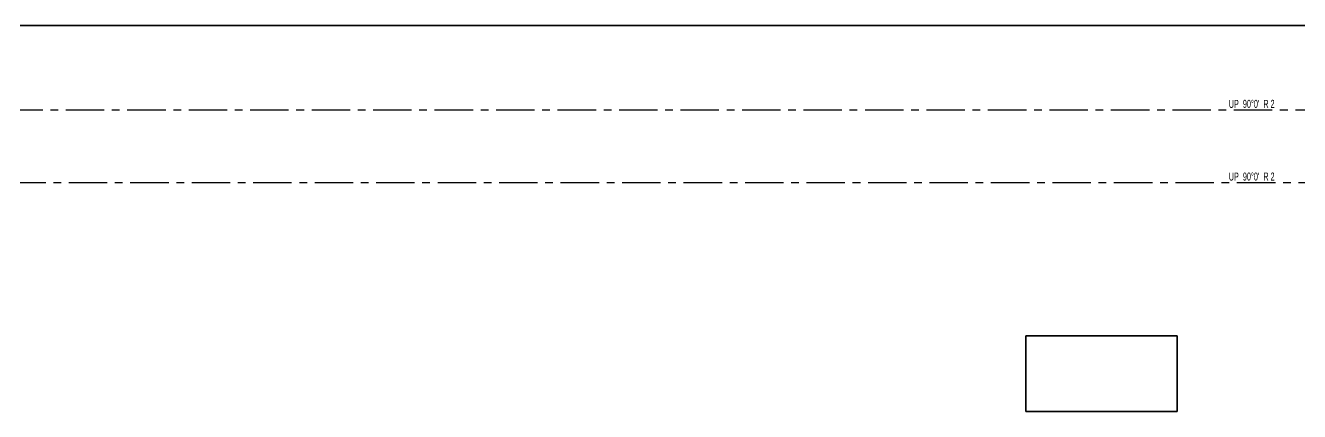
# Model space of a CAD drawing. Header units: millimetres. Extents: x -682 to 1794, y -214 to 546.
# Drawn here: x 150 to 571.1, y 418.8 to 546.3 of the extents above; entities that cross this region are included whole.
import ezdxf

# ---------------------------------------------------------------- set-up
doc = ezdxf.new("R2010")
doc.units = ezdxf.units.MM
doc.linetypes.add('CENTERX2', pattern=[20.32, 12.7, -2.54, 2.54, -2.54])
doc.styles.add('SLDTEXTSTYLE2', font='TXT', dxfattribs={"width": 0.5675})

msp = doc.modelspace()

# ---------------------------------------------------------------- linework, layer by layer
at = {"color": 7, "linetype": 'Continuous', "lineweight": 35}
for p, q in [((1713.67, 546.31), (-602.32, 546.31)), ((480.67, 443.81), (480.67, 418.81)), ((530.67, 443.81), (480.67, 443.81)), ((530.67, 418.81), (530.67, 443.81)), ((480.67, 418.81), (530.67, 418.81))]:
    msp.add_line(p, q, dxfattribs=at)
at = {"color": 7, "linetype": 'CENTERX2'}
for p, q in [((1740.67, 518.31), (-629.32, 518.31)), ((1741.67, 494.31), (-630.32, 494.31))]:
    msp.add_line(p, q, dxfattribs=at)

# ---------------------------------------------------------------- texts
at = {"color": 7, "linetype": 'Continuous', "lineweight": 0, "char_height": 2.6458, "attachment_point": 2, "style": 'SLDTEXTSTYLE2'}
for insert in [(555.29, 521.75), (555.29, 497.74)]:
    msp.add_mtext("UP  90°0'  R 2", dxfattribs=dict(at, insert=insert))

doc.saveas('drawing.dxf')
